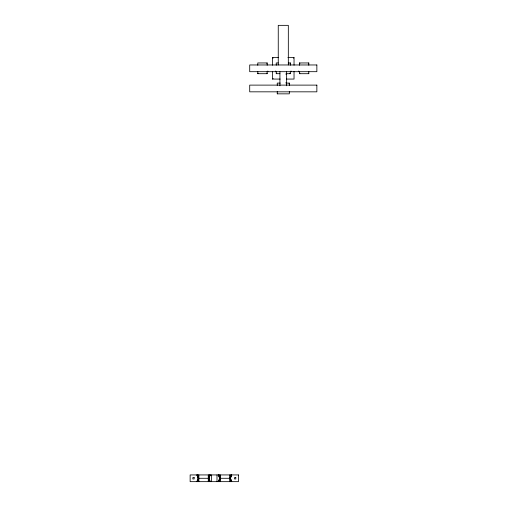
<?xml version="1.0" encoding="UTF-8"?>
<svg xmlns="http://www.w3.org/2000/svg" width="507" height="507" viewBox="0 0 507 507"><rect width="100%" height="100%" fill="white"/><g stroke="black" fill="none" stroke-linecap="round" stroke-linejoin="round"><path stroke-width="0.76" d="M198.098 481.65L198.611 478.291L198.098 474.932M209.036 474.932L208.523 478.291L209.036 481.65M219.582 481.65L220.095 478.291L219.582 474.932M230.527 474.932L230.013 478.291L230.527 481.65M197.445 481.65L198.389 478.291L197.445 474.932M209.695 474.932L208.745 478.291L209.695 481.65M218.929 481.65L219.88 478.291L218.929 474.932M231.179 474.932L230.229 478.291L231.179 481.65M197.008 481.65L198.243 478.291L197.008 474.932M210.126 481.65L208.89 478.291L210.126 474.932M218.492 481.65L219.734 478.291L218.492 474.932M231.617 474.932L230.374 478.291L231.617 481.65M196.849 481.65L198.193 478.291L196.849 474.932M210.285 481.65L208.941 478.291L210.285 474.932M218.34 481.65L219.683 478.291L218.34 474.932M231.769 481.65L230.425 478.291L231.769 474.932M266.878 63.242L267.17 62.957L267.17 65.257M257.771 71.398L257.771 73.699L258.323 73.147M276.239 71.398L276.239 73.699L276.79 73.147M280.219 79.067L272.544 79.067L273.127 78.49M293.452 58.166L294.035 57.583L287.894 57.583M290.048 63.242L290.34 62.957L288.325 62.957M277.247 91.539L277.247 93.846L277.538 93.554M308.516 63.242L308.807 62.957L308.807 65.257M289.041 83.389L289.332 83.097L289.332 85.398M299.403 71.398L299.403 73.699L299.954 73.147M272.544 65.257L272.544 57.583L278.685 57.583M257.771 65.257L257.771 62.957L267.17 62.957M276.239 65.257L276.239 62.957L278.254 62.957M299.403 65.257L299.403 62.957L308.807 62.957M257.771 73.699L267.17 73.699L267.17 71.398M276.239 73.699L279.927 73.699M285.973 73.699L290.34 73.699L290.34 71.398M299.403 73.699L308.807 73.699L308.807 71.398M285.973 74.371L286.645 74.371M286.36 79.067L294.035 79.067L294.035 71.398M285.973 82.426L286.645 82.426M277.247 85.398L277.247 83.097L280.263 83.097M285.973 83.097L289.332 83.097M277.247 93.846L289.332 93.846L289.332 91.539M198.193 478.291L208.941 478.291M219.683 478.291L230.425 478.291M299.403 62.957L299.954 63.508M308.256 73.147L308.807 73.699M289.789 73.147L290.34 73.699M272.544 57.583L273.127 58.166M266.619 73.147L267.17 73.699M298.731 71.012L298.731 71.683M294.035 57.583L294.035 65.257M291.012 71.012L291.012 71.683M290.34 62.957L290.34 65.257M288.325 64.966L288.325 25.35L278.254 25.35L278.254 64.966M286.645 71.683L286.645 85.784M279.927 71.683L279.927 85.784M275.567 71.012L275.567 71.683M272.544 71.398L272.544 79.067M267.842 71.012L267.842 71.683M229.753 474.932L229.753 481.65M220.355 474.932L220.355 481.65M216.996 474.932L216.996 481.65M211.628 474.932L211.628 481.65M208.269 474.932L208.269 481.65M198.864 474.932L198.864 481.65M316.862 64.966L249.71 64.966L249.71 71.683L316.862 71.683L316.862 64.966M316.862 85.113L249.71 85.113L249.71 91.83L316.862 91.83L316.862 85.113M238.486 474.932L190.138 474.932L190.138 481.65L238.486 481.65L238.486 474.932M194.168 477.619L192.825 477.619L192.825 478.963L194.168 478.963L194.168 477.619M235.799 477.619L234.456 477.619L234.456 478.963L235.799 478.963L235.799 477.619"/></g></svg>
